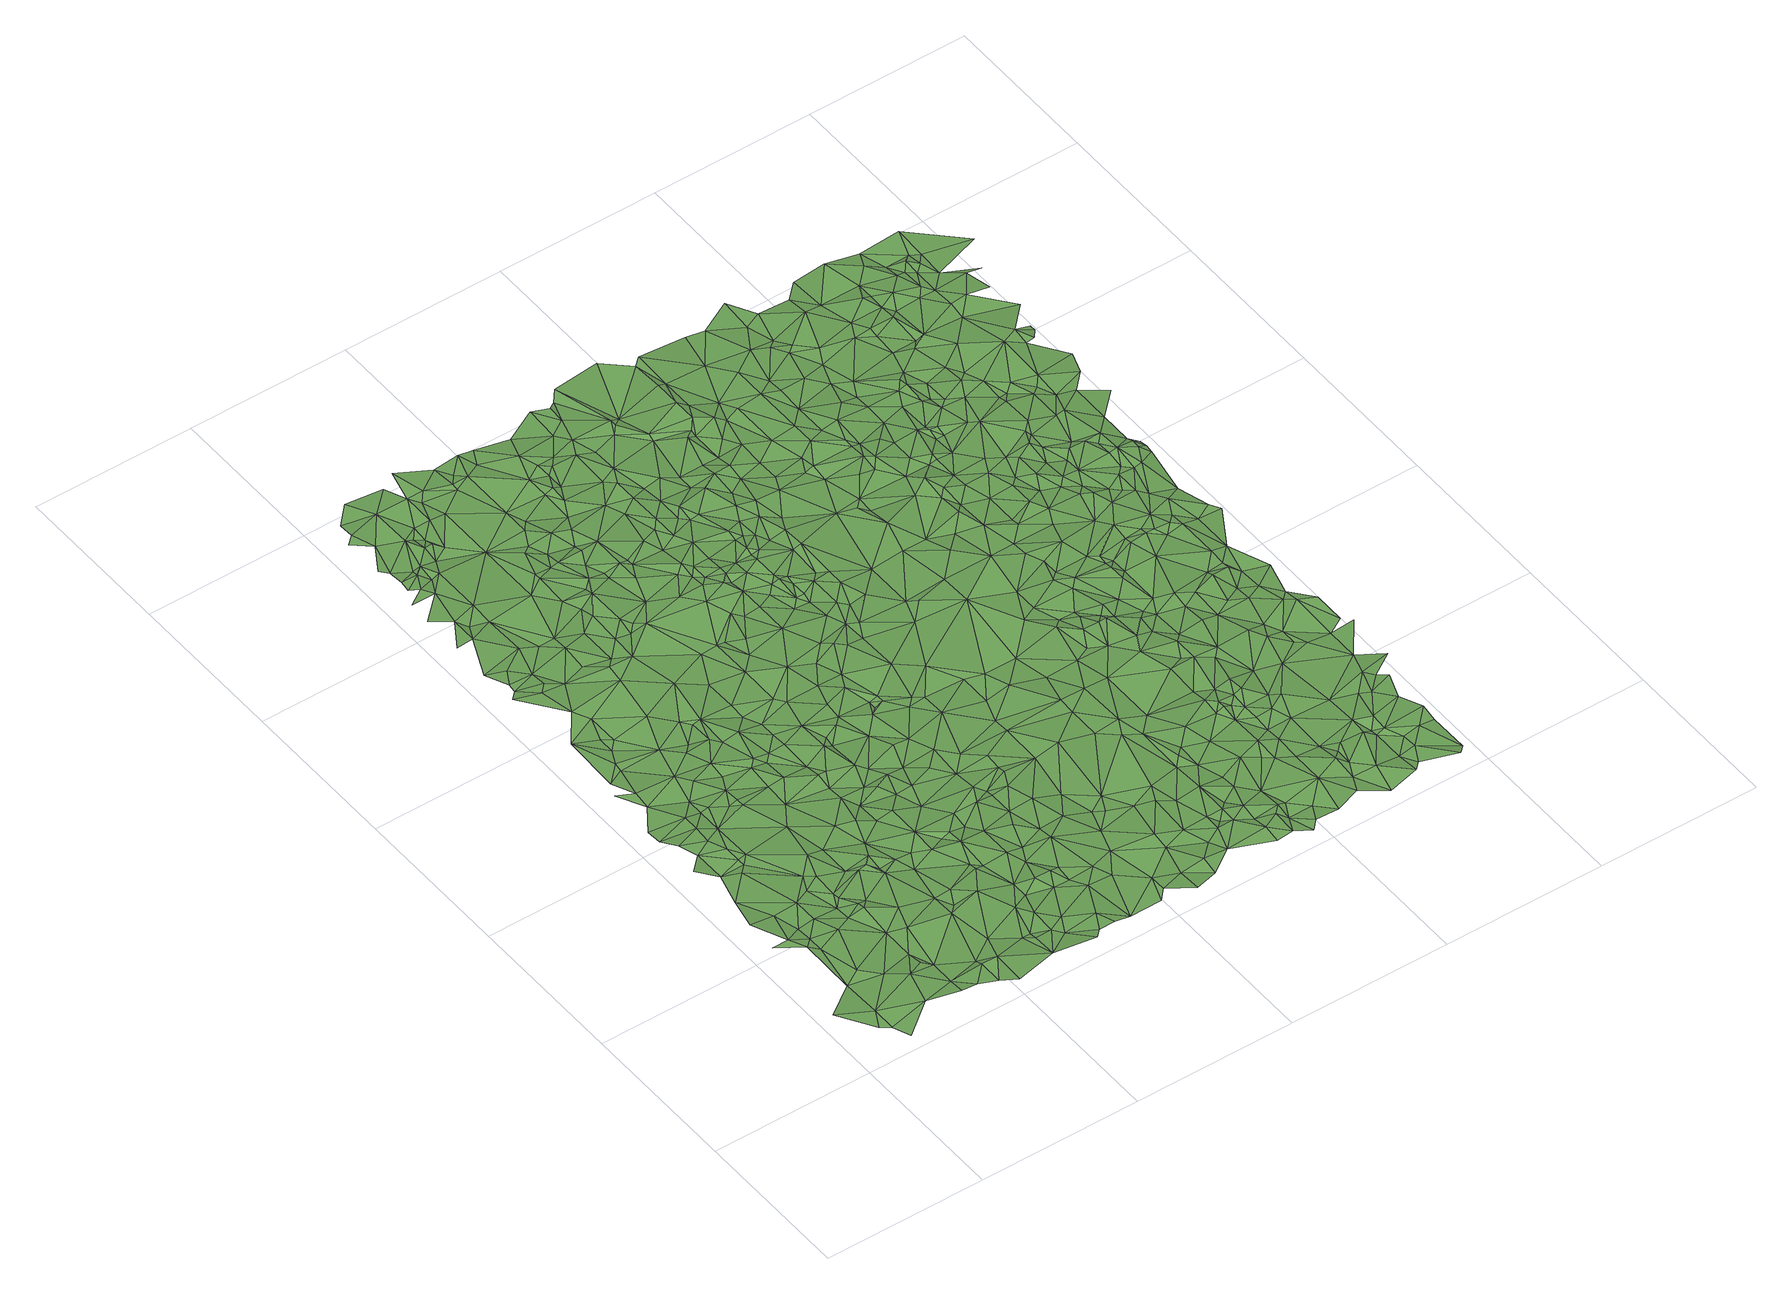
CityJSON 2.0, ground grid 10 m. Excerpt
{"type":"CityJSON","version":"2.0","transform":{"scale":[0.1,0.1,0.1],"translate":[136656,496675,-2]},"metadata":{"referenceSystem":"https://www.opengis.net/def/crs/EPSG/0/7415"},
"CityObjects":{
"plantcover1":{"type":"PlantCover","attributes":{"3df_class":"Forest","bgt_fysiekvoorkomen":"grasland agrarisch","bgt_status":"bestaand","identificatienamespace":"NL.IMGeo","begroeidterreindeeloptalud":"false","relatievehoogteligging":0,"aantal_punten":0},"geometry":[{"type":"MultiSurface","lod":"1","boundaries":[[[0,1,2]],[[2,1,3]],[[4,0,2]],[[3,5,6]],[[2,3,6]],[[4,2,7]],[[8,9,10]],[[11,10,4]],[[11,4,12]],[[12,4,7]],[[8,13,14]],[[2,6,15]],[[8,10,16]],[[7,2,15]],[[14,13,17]],[[16,10,11]],[[18,8,16]],[[18,13,8]],[[19,11,12]],[[19,16,11]],[[16,20,18]],[[13,21,17]],[[21,13,18]],[[12,7,22]],[[15,6,23]],[[24,25,17]],[[20,16,19]],[[26,27,25]],[[6,28,23]],[[7,15,29]],[[20,21,18]],[[21,24,17]],[[22,19,12]],[[25,30,26]],[[15,23,31]],[[32,20,19]],[[15,33,29]],[[24,34,25]],[[33,15,31]],[[22,7,29]],[[35,36,37]],[[38,37,26]],[[39,21,20]],[[40,41,36]],[[34,30,25]],[[28,42,23]],[[39,20,32]],[[31,29,33]],[[19,22,32]],[[38,35,37]],[[43,26,30]],[[26,43,38]],[[21,44,24]],[[40,36,35]],[[39,45,21]],[[41,40,46]],[[44,34,24]],[[47,30,34]],[[48,31,23]],[[45,44,21]],[[49,29,31]],[[50,23,42]],[[46,51,52]],[[47,43,30]],[[32,22,53]],[[54,39,32]],[[49,22,29]],[[44,47,34]],[[39,55,45]],[[43,56,38]],[[56,35,38]],[[53,54,32]],[[47,56,43]],[[57,55,39]],[[48,23,50]],[[54,57,39]],[[50,42,58]],[[55,59,45]],[[35,60,40]],[[61,62,51]],[[59,44,45]],[[46,40,63]],[[53,22,64]],[[56,60,35]],[[54,65,57]],[[65,54,53]],[[49,64,22]],[[66,62,67]],[[51,46,68]],[[69,47,44]],[[67,62,61]],[[60,63,40]],[[49,31,70]],[[50,58,71]],[[65,53,64]],[[70,31,48]],[[71,58,72]],[[69,44,59]],[[73,55,57]],[[48,50,71]],[[74,60,56]],[[75,59,55]],[[61,51,68]],[[63,68,46]],[[56,47,76]],[[65,73,57]],[[74,63,60]],[[77,66,67]],[[78,74,56]],[[47,69,76]],[[75,69,59]],[[73,75,55]],[[79,48,71]],[[66,77,80]],[[81,64,49]],[[65,64,82]],[[78,56,83]],[[61,84,67]],[[85,63,74]],[[79,70,48]],[[56,76,83]],[[71,72,86]],[[68,63,87]],[[66,80,88]],[[73,65,82]],[[89,69,75]],[[49,70,81]],[[77,67,84]],[[77,90,80]],[[84,61,68]],[[78,85,74]],[[85,87,63]],[[91,66,88]],[[92,93,94]],[[89,76,69]],[[75,73,95]],[[64,81,82]],[[93,92,91]],[[83,96,78]],[[71,97,79]],[[88,80,90]],[[77,84,90]],[[96,85,78]],[[98,99,100]],[[89,75,101]],[[73,82,95]],[[75,95,101]],[[99,94,102]],[[97,71,86]],[[94,93,103]],[[68,87,104]],[[95,82,105]],[[106,81,70]],[[107,87,85]],[[95,105,101]],[[99,102,100]],[[76,108,83]],[[84,68,109]],[[110,76,89]],[[103,102,94]],[[70,79,111]],[[96,83,112]],[[113,93,91]],[[89,101,114]],[[82,115,105]],[[107,104,87]],[[85,96,112]],[[68,104,109]],[[116,82,81]],[[81,106,117]],[[98,100,118]],[[88,90,119]],[[115,101,105]],[[70,111,106]],[[119,90,84]],[[113,103,93]],[[97,86,120]],[[114,110,89]],[[79,97,121]],[[76,110,108]],[[98,118,122]],[[108,112,83]],[[82,116,115]],[[81,117,116]],[[97,120,123]],[[122,124,125]],[[114,101,115]],[[102,103,113]],[[85,126,107]],[[100,102,118]],[[84,109,127]],[[106,111,117]],[[79,121,111]],[[128,120,86]],[[129,91,88]],[[112,126,85]],[[123,121,97]],[[128,123,120]],[[107,126,104]],[[124,122,130]],[[131,114,115]],[[115,116,131]],[[84,127,132]],[[109,104,133]],[[128,86,134]],[[113,91,129]],[[135,110,114]],[[84,132,119]],[[124,136,137]],[[109,133,127]],[[138,123,128]],[[86,139,134]],[[88,119,129]],[[108,140,112]],[[121,123,138]],[[130,122,141]],[[142,118,102]],[[118,141,122]],[[143,116,117]],[[113,144,102]],[[145,108,110]],[[146,104,126]],[[147,117,111]],[[135,114,148]],[[116,149,131]],[[150,151,136]],[[133,104,152]],[[112,140,126]],[[130,153,124]],[[152,104,146]],[[135,145,110]],[[154,114,131]],[[127,133,155]],[[142,102,144]],[[156,128,134]],[[132,127,155]],[[138,128,156]],[[124,153,136]],[[157,158,159]],[[141,118,142]],[[111,121,160]],[[117,147,143]],[[116,143,149]],[[114,154,148]],[[157,159,150]],[[153,130,141]],[[140,108,161]],[[162,121,138]],[[140,163,126]],[[144,113,164]],[[146,126,163]],[[145,165,108]],[[166,167,158]],[[164,113,168]],[[169,170,167]],[[131,149,154]],[[134,139,171]],[[111,160,147]],[[168,113,129]],[[161,108,165]],[[172,135,148]],[[150,136,173]],[[157,166,158]],[[174,133,152]],[[145,135,172]],[[174,155,133]],[[155,174,132]],[[160,121,162]],[[173,157,150]],[[175,141,142]],[[152,146,176]],[[177,119,132]],[[156,134,178]],[[179,146,163]],[[140,180,163]],[[171,178,134]],[[136,153,181]],[[138,156,182]],[[169,183,184]],[[175,142,144]],[[174,152,176]],[[147,185,143]],[[162,138,182]],[[136,181,173]],[[129,119,177]],[[146,179,176]],[[157,186,166]],[[148,154,187]],[[188,154,149]],[[172,148,187]],[[147,160,185]],[[149,143,189]],[[186,157,173]],[[140,161,180]],[[190,167,166]],[[177,132,174]],[[144,164,191]],[[180,179,163]],[[167,190,169]],[[191,164,168]],[[143,185,189]],[[160,162,192]],[[189,188,149]],[[181,186,173]],[[172,193,145]],[[145,193,165]],[[153,141,194]],[[165,195,161]],[[154,188,196]],[[178,171,197]],[[190,166,186]],[[141,175,194]],[[161,195,180]],[[162,182,192]],[[175,144,198]],[[168,129,199]],[[176,200,174]],[[185,160,201]],[[202,176,179]],[[180,203,179]],[[204,186,181]],[[205,172,187]],[[206,187,154]],[[183,169,207]],[[188,189,196]],[[198,144,191]],[[207,208,183]],[[209,156,178]],[[185,201,189]],[[172,210,193]],[[191,168,199]],[[160,192,211]],[[182,156,209]],[[199,129,177]],[[202,179,203]],[[165,212,195]],[[204,213,186]],[[172,205,210]],[[154,196,214]],[[186,213,190]],[[165,193,212]],[[174,200,215]],[[178,197,216]],[[201,160,211]],[[207,169,190]],[[153,217,181]],[[218,176,202]],[[180,195,219]],[[220,177,174]],[[176,218,200]],[[189,221,196]],[[192,182,222]],[[187,206,205]],[[154,214,206]],[[223,208,207]],[[203,180,219]],[[220,174,215]],[[224,198,191]],[[201,225,189]],[[211,192,222]],[[224,191,199]],[[209,178,216]],[[213,226,190]],[[227,175,198]],[[228,213,204]],[[225,221,189]],[[182,229,222]],[[195,212,219]],[[217,204,181]],[[153,194,217]],[[175,230,194]],[[196,221,214]],[[193,210,231]],[[182,209,229]],[[203,232,202]],[[226,213,233]],[[190,226,234]],[[204,235,228]],[[193,236,212]],[[228,233,213]],[[210,205,231]],[[190,234,207]],[[211,237,201]],[[222,238,211]],[[175,227,230]],[[202,232,218]],[[239,205,206]],[[232,203,219]],[[229,238,222]],[[193,231,236]],[[240,198,224]],[[237,225,201]],[[226,233,234]],[[228,235,233]],[[199,241,224]],[[218,242,200]],[[199,177,243]],[[215,200,242]],[[219,212,244]],[[205,239,231]],[[217,235,204]],[[240,227,198]],[[223,207,245]],[[243,177,220]],[[244,246,219]],[[229,209,247]],[[248,209,216]],[[246,232,219]],[[247,238,229]],[[225,249,221]],[[214,221,249]],[[238,250,211]],[[251,233,235]],[[233,251,234]],[[252,240,224]],[[237,253,225]],[[211,250,237]],[[194,230,254]],[[232,255,218]],[[241,252,224]],[[220,215,256]],[[257,206,214]],[[207,234,258]],[[231,259,236]],[[199,260,241]],[[259,231,239]],[[212,236,261]],[[194,254,262]],[[218,255,242]],[[262,217,194]],[[244,212,261]],[[263,239,206]],[[247,209,248]],[[244,264,246]],[[264,232,246]],[[256,215,242]],[[260,199,243]],[[247,250,238]],[[240,265,227]],[[227,265,230]],[[225,253,266]],[[258,234,251]],[[207,258,245]],[[252,265,240]],[[241,267,252]],[[225,266,249]],[[217,268,235]],[[253,237,269]],[[248,216,270]],[[235,268,251]],[[270,216,271]],[[230,272,254]],[[236,259,273]],[[257,214,249]],[[274,259,239]],[[250,269,237]],[[256,243,220]],[[241,260,267]],[[244,261,264]],[[265,272,230]],[[263,206,257]],[[264,275,232]],[[276,217,262]],[[254,277,262]],[[236,273,261]],[[255,232,278]],[[279,258,251]],[[263,274,239]],[[253,269,266]],[[275,278,232]],[[251,268,279]],[[280,247,248]],[[277,276,262]],[[272,281,254]],[[250,247,280]],[[267,282,252]],[[281,277,254]],[[249,266,283]],[[276,284,217]],[[282,265,252]],[[270,271,285]],[[275,264,261]],[[260,243,286]],[[257,249,287]],[[265,281,272]],[[260,282,267]],[[286,243,256]],[[255,288,242]],[[287,249,283]],[[259,274,289]],[[258,279,290]],[[280,248,270]],[[259,291,273]],[[256,242,288]],[[269,250,292]],[[217,293,268]],[[277,294,276]],[[295,258,290]],[[266,269,296]],[[284,297,217]],[[281,298,277]],[[273,291,261]],[[278,299,255]],[[259,289,291]],[[300,281,265]],[[266,301,283]],[[298,294,277]],[[286,256,302]],[[294,284,276]],[[261,303,275]],[[274,263,289]],[[304,279,268]],[[305,250,280]],[[270,285,306]],[[300,265,282]],[[287,283,301]],[[307,298,281]],[[255,299,288]],[[293,217,297]],[[269,292,296]],[[292,250,305]],[[290,279,304]],[[256,288,302]],[[303,261,291]],[[296,301,266]],[[275,308,278]],[[309,286,302]],[[257,287,310]],[[306,285,311]],[[263,257,310]],[[260,312,282]],[[286,313,260]],[[307,281,314]],[[300,314,281]],[[289,263,315]],[[316,294,298]],[[317,275,303]],[[294,318,284]],[[295,290,319]],[[268,293,304]],[[280,270,320]],[[287,301,321]],[[322,298,307]],[[278,308,299]],[[323,309,302]],[[297,284,318]],[[290,304,324]],[[300,282,325]],[[317,308,275]],[[286,309,326]],[[320,270,306]],[[321,310,287]],[[316,298,322]],[[312,260,313]],[[315,263,327]],[[290,324,319]],[[328,307,314]],[[316,318,294]],[[300,328,314]],[[296,292,329]],[[327,263,310]],[[305,280,330]],[[293,297,331]],[[332,317,303]],[[292,305,333]],[[334,303,291]],[[306,311,335]],[[318,331,297]],[[336,288,299]],[[300,325,328]],[[337,332,303]],[[323,326,309]],[[289,338,291]],[[288,339,302]],[[322,307,340]],[[308,341,299]],[[330,280,320]],[[326,313,286]],[[292,333,329]],[[337,317,332]],[[342,304,293]],[[324,304,342]],[[339,323,302]],[[289,315,338]],[[343,301,296]],[[325,282,344]],[[340,307,328]],[[345,308,317]],[[319,324,346]],[[344,282,312]],[[334,337,303]],[[336,299,341]],[[347,333,305]],[[328,325,348]],[[317,337,345]],[[316,322,340]],[[316,349,318]],[[321,301,343]],[[346,324,342]],[[320,306,350]],[[341,308,345]],[[350,306,335]],[[291,338,334]],[[331,318,351]],[[329,343,296]],[[328,348,352]],[[353,326,323]],[[340,349,316]],[[293,331,354]],[[310,321,343]],[[328,352,340]],[[355,288,336]],[[325,344,348]],[[327,310,343]],[[305,356,347]],[[319,346,357]],[[313,358,312]],[[349,351,318]],[[353,323,339]],[[337,359,345]],[[330,356,305]],[[329,333,360]],[[315,327,361]],[[333,347,360]],[[288,355,339]],[[346,342,357]],[[337,334,359]],[[342,293,362]],[[344,312,363]],[[312,358,363]],[[330,320,364]],[[336,341,365]],[[351,354,331]],[[366,320,350]],[[352,348,367]],[[340,352,367]],[[345,368,341]],[[350,335,369]],[[370,313,326]],[[338,315,371]],[[348,344,372]],[[357,342,373]],[[356,360,347]],[[353,370,326]],[[334,338,374]],[[293,354,362]],[[334,374,359]],[[375,358,313]],[[376,353,339]],[[336,365,355]],[[327,343,361]],[[345,359,368]],[[366,364,320]],[[340,377,349]],[[315,361,371]],[[362,373,342]],[[348,372,378]],[[379,329,360]],[[344,363,372]],[[363,358,380]],[[348,378,367]],[[365,341,381]],[[369,366,350]],[[370,375,313]],[[329,379,343]],[[351,349,377]],[[370,353,376]],[[382,356,330]],[[330,364,382]],[[380,358,375]],[[351,383,354]],[[381,341,368]],[[357,373,384]],[[363,385,372]],[[363,380,385]],[[340,367,386]],[[339,387,376]],[[388,354,383]],[[339,355,389]],[[360,356,390]],[[351,377,383]],[[354,388,362]],[[380,375,391]],[[359,374,392]],[[393,364,366]],[[385,380,394]],[[395,375,370]],[[377,340,386]],[[343,379,361]],[[396,370,376]],[[397,374,338]],[[393,366,369]],[[362,398,373]],[[373,398,384]],[[388,383,399]],[[391,375,395]],[[355,365,400]],[[338,371,401]],[[391,394,380]],[[402,367,378]],[[403,372,385]],[[368,359,392]],[[378,372,403]],[[396,376,387]],[[389,387,339]],[[390,356,382]],[[404,362,388]],[[382,364,405]],[[365,381,400]],[[406,385,394]],[[381,368,407]],[[408,364,393]],[[409,395,370]],[[399,404,388]],[[386,367,402]],[[405,364,408]],[[391,395,409]],[[410,370,396]],[[402,378,411]],[[403,385,406]],[[389,355,400]],[[338,401,397]],[[404,412,362]],[[412,398,362]],[[379,360,413]],[[393,369,414]],[[378,403,411]],[[400,381,407]],[[391,415,394]],[[409,370,410]],[[382,405,390]],[[399,383,416]],[[392,374,397]],[[387,417,396]],[[383,377,416]],[[404,399,418]],[[384,398,419]],[[415,406,394]],[[415,391,409]],[[408,393,420]],[[417,410,396]],[[390,421,360]],[[422,386,402]],[[418,412,404]],[[422,402,411]],[[423,387,389]],[[423,417,387]],[[371,361,424]],[[425,414,369]],[[420,393,414]],[[377,386,426]],[[361,379,427]],[[369,428,425]],[[407,429,400]],[[430,398,412]],[[401,371,431]],[[410,417,432]],[[410,433,409]],[[408,420,434]],[[386,422,426]],[[418,430,412]],[[421,413,360]],[[408,435,405]],[[436,417,423]],[[437,422,411]],[[438,418,399]],[[432,433,410]],[[439,389,400]],[[368,440,407]],[[411,403,441]],[[403,406,442]],[[415,409,443]],[[414,434,420]],[[432,417,444]],[[444,417,436]],[[389,439,423]],[[406,415,442]],[[405,445,390]],[[377,426,446]],[[440,368,392]],[[443,409,433]],[[416,377,446]],[[434,435,408]],[[399,416,438]],[[447,397,401]],[[429,448,400]],[[392,397,447]],[[449,433,432]],[[411,441,437]],[[449,432,444]],[[398,450,419]],[[443,451,415]],[[452,426,422]],[[436,423,453]],[[424,431,371]],[[379,413,427]],[[439,400,448]],[[430,418,438]],[[454,414,425]],[[407,440,429]],[[398,430,450]],[[447,401,431]],[[361,427,424]],[[414,455,434]],[[452,422,437]],[[415,451,456]],[[444,436,453]],[[405,435,445]],[[453,423,439]],[[403,457,441]],[[415,456,442]],[[455,414,454]],[[428,458,425]],[[459,435,434]],[[403,442,457]],[[453,449,444]],[[421,390,445]],[[455,459,434]],[[460,451,443]],[[426,461,446]],[[437,441,462]],[[416,446,463]],[[461,426,452]],[[452,437,462]],[[451,460,456]],[[429,464,448]],[[425,465,454]],[[466,433,449]],[[466,443,433]],[[416,463,438]],[[465,425,458]],[[448,467,439]],[[438,468,430]],[[469,449,453]],[[441,470,462]],[[439,467,453]],[[470,441,457]],[[456,471,442]],[[435,459,472]],[[446,461,463]],[[472,459,455]],[[450,430,468]],[[456,460,473]],[[454,474,455]],[[457,442,471]],[[419,450,475]],[[460,443,466]],[[476,427,413]],[[476,413,421]],[[435,477,445]],[[471,456,473]],[[478,447,431]],[[474,454,465]],[[469,466,449]],[[464,467,448]],[[438,463,479]],[[458,480,465]],[[481,464,429]],[[482,461,452]],[[440,481,429]],[[468,438,479]],[[469,453,483]],[[484,435,472]],[[485,480,458]],[[470,457,486]],[[483,453,467]],[[445,487,421]],[[462,488,452]],[[489,392,447]],[[490,431,424]],[[484,477,435]],[[457,471,486]],[[482,463,461]],[[473,460,491]],[[477,492,445]],[[445,492,487]],[[455,493,472]],[[474,465,480]],[[462,470,494]],[[460,466,491]],[[487,476,421]],[[455,474,493]],[[471,473,486]],[[495,424,427]],[[488,482,452]],[[392,489,440]],[[478,431,490]],[[468,496,450]],[[485,497,480]],[[476,495,427]],[[469,483,498]],[[474,480,499]],[[496,475,450]],[[500,492,477]],[[487,492,500]],[[501,470,486]],[[466,469,498]],[[479,463,502]],[[494,488,462]],[[495,490,424]],[[468,479,502]],[[464,503,467]],[[491,504,473]],[[474,499,493]],[[504,486,473]],[[483,467,503]],[[501,494,470]],[[497,505,480]],[[491,466,506]],[[476,487,507]],[[480,505,499]],[[440,508,481]],[[509,484,472]],[[510,475,496]],[[477,484,509]],[[489,447,478]],[[506,466,498]],[[509,472,493]],[[511,463,482]],[[503,464,481]],[[512,482,488]],[[498,483,503]],[[504,501,486]],[[504,491,506]],[[487,500,513]],[[514,500,477]],[[496,468,515]],[[463,511,502]],[[513,507,487]],[[496,516,510]],[[515,468,502]],[[517,495,476]],[[508,440,489]],[[477,509,514]],[[518,505,497]],[[519,478,490]],[[512,511,482]],[[517,476,507]],[[520,494,501]],[[521,501,504]],[[490,495,519]],[[500,514,513]],[[522,512,488]],[[506,523,504]],[[522,488,494]],[[493,499,524]],[[516,496,515]],[[520,501,521]],[[509,493,525]],[[521,504,523]],[[499,505,524]],[[526,481,508]],[[522,494,520]],[[515,502,527]],[[498,528,506]],[[517,519,495]],[[522,529,512]],[[530,503,481]],[[531,525,493]],[[527,502,532]],[[515,533,516]],[[503,528,498]],[[518,524,505]],[[534,489,478]],[[511,532,502]],[[524,531,493]],[[535,520,521]],[[489,526,508]],[[478,519,536]],[[509,537,514]],[[515,527,538]],[[523,506,528]],[[522,520,535]],[[521,523,539]],[[533,515,538]],[[540,511,512]],[[507,513,541]],[[529,540,512]],[[514,542,513]],[[538,527,532]],[[526,530,481]],[[478,536,534]],[[525,537,509]],[[543,529,522]],[[521,539,535]],[[522,535,543]],[[544,524,518]],[[507,545,517]],[[531,537,525]],[[514,537,546]],[[523,528,539]],[[547,532,511]],[[543,548,529]],[[517,549,519]],[[514,546,542]],[[541,513,542]],[[548,540,529]],[[550,507,541]],[[524,551,531]],[[552,503,530]],[[536,519,553]],[[552,528,503]],[[533,538,554]],[[547,511,540]],[[539,555,535]],[[531,556,537]],[[489,534,557]],[[519,549,553]],[[545,507,550]],[[538,532,558]],[[535,559,543]],[[551,556,531]],[[524,544,560]],[[548,561,540]],[[534,536,562]],[[535,555,559]],[[563,551,524]],[[564,546,537]],[[547,565,532]],[[543,566,548]],[[536,553,567]],[[526,568,530]],[[562,569,534]],[[570,549,517]],[[546,571,542]],[[489,572,526]],[[564,537,556]],[[561,547,540]],[[573,541,542]],[[524,560,563]],[[569,557,534]],[[570,517,545]],[[573,542,571]],[[548,574,561]],[[536,567,562]],[[553,549,567]],[[544,575,560]],[[559,566,543]],[[532,565,558]],[[576,571,546]],[[539,577,555]],[[528,578,539]],[[551,579,556]],[[564,580,546]],[[561,565,547]],[[552,530,581]],[[571,576,573]],[[566,574,548]],[[552,582,528]],[[489,557,572]],[[550,541,583]],[[583,541,573]],[[546,584,576]],[[579,551,563]],[[568,581,530]],[[584,546,580]],[[538,558,585]],[[562,567,586]],[[562,587,569]],[[582,588,528]],[[563,560,589]],[[549,590,567]],[[539,578,577]],[[538,591,554]],[[572,568,526]],[[592,573,576]],[[593,582,552]],[[556,594,564]],[[595,561,574]],[[565,561,595]],[[560,575,596]],[[591,538,585]],[[573,592,583]],[[559,555,597]],[[562,586,587]],[[528,588,578]],[[580,564,598]],[[567,590,586]],[[584,592,576]],[[589,560,596]],[[593,588,582]],[[549,570,599]],[[563,589,600]],[[594,556,579]],[[563,600,579]],[[584,580,598]],[[601,545,550]],[[602,557,569]],[[549,603,590]],[[555,577,597]],[[601,550,583]],[[566,604,574]],[[559,605,566]],[[606,558,565]],[[570,545,607]],[[603,549,599]],[[564,594,598]],[[608,592,584]],[[565,595,606]],[[569,587,609]],[[581,568,610]],[[611,600,589]],[[587,586,612]],[[574,604,595]],[[590,612,586]],[[592,613,583]],[[600,611,579]],[[577,578,614]],[[605,559,597]],[[615,552,581]],[[615,593,552]],[[558,606,616]],[[590,603,612]],[[545,601,607]],[[613,592,608]],[[584,598,617]],[[575,618,596]],[[585,558,616]],[[605,604,566]],[[608,584,617]],[[619,599,570]],[[577,614,597]],[[572,610,568]],[[602,569,609]],[[620,578,588]],[[607,621,570]],[[615,588,593]],[[587,612,622]],[[623,603,599]],[[624,572,557]],[[612,603,623]],[[589,596,625]],[[585,616,591]],[[626,606,595]],[[627,583,613]],[[598,594,628]],[[619,570,621]],[[611,589,625]],[[583,627,601]],[[622,609,587]],[[595,604,626]],[[629,557,602]],[[630,594,579]],[[616,606,626]],[[611,630,579]],[[631,581,610]],[[622,612,623]],[[628,617,598]],[[623,599,632]],[[601,621,607]],[[614,633,597]],[[624,557,629]],[[608,634,613]],[[604,605,635]],[[632,599,619]],[[636,591,616]],[[637,614,578]],[[596,618,638]],[[605,597,633]],[[608,617,634]],[[639,620,588]],[[572,640,610]],[[626,604,635]],[[637,578,620]],[[615,581,641]],[[642,622,623]],[[602,609,643]],[[641,581,631]],[[596,638,644]],[[627,613,634]],[[624,645,572]],[[646,619,621]],[[621,601,647]],[[609,622,642]],[[648,588,615]],[[649,623,632]],[[625,596,644]],[[602,643,650]],[[594,651,628]],[[602,650,629]],[[652,635,605]],[[611,625,630]],[[645,640,572]],[[601,627,647]],[[633,652,605]],[[639,588,648]],[[618,653,638]],[[633,614,654]],[[631,610,640]],[[642,623,649]],[[609,642,643]],[[619,655,632]],[[616,656,636]],[[616,626,656]],[[646,621,647]],[[630,651,594]],[[646,655,619]],[[617,628,657]],[[637,654,614]],[[627,634,647]],[[639,637,620]],[[649,632,655]],[[635,658,626]],[[638,653,659]],[[634,617,657]],[[625,660,630]],[[625,644,660]],[[661,652,633]],[[640,662,631]],[[638,663,644]],[[652,658,635]],[[643,664,650]],[[650,665,629]],[[624,629,665]],[[666,643,642]],[[641,667,615]],[[638,659,663]],[[662,641,631]],[[665,645,624]],[[668,640,645]],[[642,649,669]],[[628,651,657]],[[644,670,660]],[[646,647,671]],[[672,633,654]],[[648,615,667]],[[639,673,637]],[[672,661,633]],[[660,674,630]],[[639,648,673]],[[669,649,655]],[[644,663,670]],[[653,675,659]],[[655,646,676]],[[626,658,677]],[[674,660,670]],[[677,656,626]],[[662,678,641]],[[679,647,634]],[[652,661,680]],[[654,637,681]],[[678,667,641]],[[673,681,637]],[[666,642,669]],[[665,650,664]],[[658,652,680]],[[682,643,666]],[[683,662,640]],[[668,684,640]],[[636,656,685]],[[671,676,646]],[[672,654,681]],[[686,651,630]],[[643,687,664]],[[687,643,682]],[[686,630,674]],[[663,659,688]],[[683,640,684]],[[689,673,648]],[[670,663,688]],[[690,661,672]],[[691,668,645]],[[669,655,692]],[[634,657,693]],[[662,694,678]],[[695,648,667]],[[671,647,696]],[[691,645,665]],[[681,690,672]],[[690,680,661]],[[673,697,681]],[[676,692,655]],[[698,667,678]],[[675,699,659]],[[658,680,700]],[[701,666,669]],[[634,693,679]],[[683,694,662]],[[659,699,688]],[[696,647,679]],[[682,666,701]],[[702,674,670]],[[703,677,658]],[[695,689,648]],[[703,658,700]],[[704,664,687]],[[689,705,673]],[[698,678,694]],[[705,697,673]],[[698,695,667]],[[696,676,671]],[[706,686,674]],[[687,682,707]],[[708,684,668]],[[701,707,682]],[[670,688,709]],[[704,687,707]],[[710,656,677]],[[711,651,686]],[[657,651,712]],[[713,680,690]],[[683,684,708]],[[690,681,714]],[[702,706,674]],[[656,715,685]],[[692,676,716]],[[700,680,717]],[[714,681,697]],[[693,657,718]],[[691,719,668]],[[716,676,696]],[[688,699,720]],[[695,721,689]],[[670,709,702]],[[669,722,701]],[[698,723,695]],[[724,665,664]],[[722,669,692]],[[710,677,703]],[[725,694,683]],[[703,700,717]],[[719,708,668]],[[725,698,694]],[[696,679,726]],[[710,715,656]],[[723,721,695]],[[727,664,704]],[[679,693,726]],[[657,728,718]],[[714,697,705]],[[711,686,706]],[[688,720,709]],[[729,707,701]],[[724,691,665]],[[730,704,707]],[[705,689,731]],[[711,712,651]],[[708,732,683]],[[698,733,723]],[[716,696,734]],[[735,680,713]],[[721,731,689]],[[736,713,690]],[[693,718,737]],[[680,735,717]],[[725,683,732]],[[693,737,726]],[[736,690,714]],[[657,712,728]],[[733,721,723]],[[738,711,706]],[[739,692,716]],[[740,706,702]],[[705,731,714]],[[696,726,741]],[[701,722,729]],[[719,691,724]],[[710,703,742]],[[698,725,743]],[[718,728,737]],[[727,724,664]],[[734,696,741]],[[717,744,703]],[[698,743,733]],[[730,707,729]],[[730,727,704]],[[740,738,706]],[[745,708,719]],[[721,733,746]],[[739,722,692]],[[745,732,708]],[[734,747,716]],[[721,746,731]],[[703,744,742]],[[725,732,748]],[[736,749,713]],[[713,749,735]],[[750,715,710]],[[728,751,737]],[[732,745,748]],[[726,737,752]],[[747,739,716]],[[753,736,714]],[[741,754,734]],[[731,753,714]],[[731,746,755]],[[733,756,746]],[[719,757,745]],[[717,735,758]],[[747,734,754]],[[719,724,759]],[[710,742,760]],[[755,761,731]],[[711,738,762]],[[725,748,763]],[[764,729,722]],[[728,712,751]],[[725,763,743]],[[764,730,729]],[[744,717,758]],[[741,726,752]],[[746,756,755]],[[749,765,735]],[[750,710,760]],[[711,762,712]],[[748,745,766]],[[731,761,753]],[[730,767,727]],[[761,755,768]],[[719,759,757]],[[750,769,715]],[[756,768,755]],[[770,749,736]],[[742,744,771]],[[767,730,764]],[[735,765,758]],[[737,751,772]],[[766,745,757]],[[773,724,727]],[[754,741,774]],[[742,771,760]],[[743,775,733]],[[776,756,733]],[[722,777,764]],[[778,748,766]],[[722,739,779]],[[748,778,763]],[[754,780,747]],[[770,736,753]],[[737,772,752]],[[739,747,780]],[[749,770,765]],[[781,759,724]],[[774,741,752]],[[761,768,782]],[[783,767,764]],[[744,758,784]],[[785,753,761]],[[744,784,771]],[[773,781,724]],[[768,756,776]],[[767,786,727]],[[777,722,779]],[[751,712,787]],[[757,788,766]],[[743,763,775]],[[789,750,760]],[[790,739,780]],[[791,754,774]],[[764,777,783]],[[780,754,791]],[[759,792,757]],[[733,775,776]],[[773,727,786]],[[779,739,790]],[[750,789,769]],[[761,782,785]],[[778,766,793]],[[792,788,757]],[[786,767,783]],[[759,781,792]],[[785,770,753]],[[788,793,766]],[[794,772,751]],[[768,776,782]],[[774,752,795]],[[778,796,763]],[[790,780,791]],[[797,765,770]],[[752,772,795]],[[798,783,777]],[[771,799,760]],[[758,765,800]],[[781,773,801]],[[783,798,786]],[[785,802,770]],[[781,801,792]],[[793,796,778]],[[788,792,803]],[[804,785,782]],[[779,805,777]],[[789,760,799]],[[784,799,771]],[[758,800,784]],[[797,806,765]],[[807,790,791]],[[791,774,808]],[[809,772,794]],[[802,785,804]],[[797,770,802]],[[772,809,795]],[[790,807,779]],[[788,810,793]],[[774,795,808]],[[805,798,777]],[[811,775,763]],[[763,796,811]],[[803,792,801]],[[804,782,812]],[[813,773,786]],[[801,773,814]],[[810,788,803]],[[798,815,786]],[[793,816,796]],[[779,807,805]],[[776,817,782]],[[818,802,804]],[[806,797,802]],[[773,813,814]],[[793,810,816]],[[807,791,808]],[[806,819,765]],[[805,815,798]],[[776,775,817]],[[818,804,812]],[[812,782,817]],[[818,806,802]],[[765,819,800]],[[816,820,796]],[[803,801,821]],[[815,822,786]],[[813,786,823]],[[796,820,811]],[[801,814,821]],[[824,810,803]],[[807,825,805]],[[805,825,815]],[[810,824,816]],[[799,826,789]],[[786,822,823]],[[784,827,799]],[[775,811,828]],[[814,813,821]],[[827,784,800]],[[818,812,829]],[[816,830,820]],[[822,815,825]],[[828,811,820]],[[829,812,817]],[[831,803,821]],[[775,832,817]],[[824,830,816]],[[833,824,803]],[[834,806,818]],[[835,775,828]],[[823,836,813]],[[803,831,837]],[[813,836,821]],[[832,775,835]],[[807,838,825]],[[803,837,833]],[[839,819,806]],[[826,799,840]],[[841,800,819]],[[834,818,829]],[[822,842,823]],[[825,843,822]],[[824,833,830]],[[840,799,827]],[[820,844,828]],[[800,845,827]],[[821,836,831]],[[845,800,841]],[[834,839,806]],[[820,830,844]],[[817,846,829]],[[846,817,832]],[[836,823,847]],[[842,822,843]],[[838,843,825]],[[847,823,842]],[[826,840,848]],[[849,841,819]],[[829,850,834]],[[837,831,851]],[[852,833,837]],[[831,836,851]],[[833,853,830]],[[849,819,839]],[[846,850,829]],[[835,828,854]],[[832,835,855]],[[852,837,851]],[[847,851,836]],[[852,853,833]],[[846,832,855]],[[856,840,827]],[[857,845,841]],[[828,844,854]],[[844,830,858]],[[859,827,845]],[[853,858,830]],[[853,852,851]],[[854,855,835]],[[857,841,849]],[[860,839,834]],[[846,855,861]],[[847,862,851]],[[850,860,834]],[[863,849,839]],[[842,864,847]],[[851,865,853]],[[861,855,854]],[[856,827,859]],[[840,866,848]],[[859,845,857]],[[862,867,851]],[[860,863,839]],[[847,864,862]],[[867,865,851]],[[857,849,863]],[[856,868,840]],[[844,858,869]],[[844,869,854]],[[846,870,850]],[[871,858,853]],[[872,861,854]],[[867,862,873]],[[865,871,853]],[[862,864,873]],[[868,866,840]],[[874,857,863]],[[875,865,867]],[[861,870,846]],[[867,873,875]],[[869,872,854]],[[859,857,874]],[[876,856,859]],[[850,870,860]],[[877,861,872]],[[876,868,856]],[[878,869,858]],[[871,878,858]],[[872,869,877]],[[879,876,859]],[[879,859,874]],[[863,880,874]],[[881,863,860]],[[877,870,861]],[[879,868,876]],[[882,866,868]],[[880,879,874]],[[877,869,883]],[[884,880,863]],[[881,860,870]],[[878,883,869]],[[871,885,878]],[[884,863,881]],[[886,868,879]],[[868,886,882]],[[887,870,877]],[[888,866,882]],[[880,889,879]],[[879,889,886]],[[881,870,890]],[[891,877,883]],[[877,891,887]],[[882,886,892]],[[880,884,893]],[[887,890,870]],[[880,893,889]],[[892,888,882]],[[889,894,886]],[[881,895,884]],[[894,892,886]],[[887,896,890]],[[897,889,893]],[[884,895,893]],[[894,889,897]],[[894,898,892]],[[890,896,899]],[[892,900,888]],[[881,890,901]],[[894,897,898]],[[881,901,895]],[[893,902,897]],[[899,903,890]],[[898,900,892]],[[898,897,904]],[[895,905,893]],[[904,897,902]],[[904,900,898]],[[905,902,893]],[[888,900,906]],[[902,907,904]],[[904,907,900]],[[908,905,895]],[[906,900,907]],[[909,902,905]],[[910,907,902]],[[910,906,907]]]}]}
},
"vertices":[
[8,43,11],[23,23,9],[28,33,10],[28,18,10],[28,58,9],[33,8,9],[53,23,11],[48,53,10],[23,103,10],[13,103,10],[28,93,10],[33,88,9],[38,63,11],[28,123,9],[13,123,11],[58,43,12],[33,98,9],[18,143,9],[33,108,8],[48,93,11],[43,108,10],[43,123,10],[68,78,9],[73,28,10],[33,158,10],[23,163,9],[23,183,9],[13,173,11],[73,18,11],[68,58,9],[38,168,9],[73,43,10],[58,98,10],[68,48,11],[38,163,9],[33,198,11],[13,203,9],[18,193,11],[33,188,10],[58,108,9],[33,208,11],[13,213,8],[83,18,10],[38,178,9],[58,138,9],[53,128,9],[23,228,9],[43,168,10],[93,33,9],[78,73,11],[93,28,11],[23,238,11],[13,243,11],[68,98,12],[68,103,11],[63,118,9],[43,193,9],[63,113,10],[93,13,11],[63,133,10],[43,208,9],[28,258,9],[18,253,9],[43,218,9],[83,88,11],[73,103,10],[18,288,11],[28,263,10],[48,238,9],[68,148,11],[103,68,11],[103,28,11],[103,8,10],[83,123,11],[48,208,10],[78,128,9],[73,173,9],[33,273,9],[58,203,9],[108,43,9],[33,283,9],[103,83,10],[93,113,11],[63,198,11],[53,258,10],[63,213,10],[128,13,11],[53,228,11],[38,298,10],[78,148,9],[38,278,10],[33,308,10],[13,333,11],[28,328,11],[18,338,10],[88,123,12],[63,203,11],[123,33,9],[13,358,9],[18,343,11],[23,352,11],[93,128,12],[33,343,10],[33,333,11],[68,233,11],[93,118,10],[108,73,10],[68,223,9],[83,188,8],[63,248,10],[93,158,10],[123,73,12],[83,203,9],[43,328,9],[98,138,10],[103,118,11],[108,108,9],[113,83,11],[38,362,11],[63,283,9],[128,28,10],[133,53,10],[23,382,11],[128,33,9],[23,398,11],[13,382,10],[83,218,11],[68,253,9],[138,28,10],[68,313,9],[28,392,9],[113,118,10],[73,268,11],[78,248,11],[143,23,9],[103,153,12],[28,422,10],[13,408,9],[138,43,11],[153,8,12],[93,203,10],[38,388,10],[48,358,10],[133,93,10],[58,348,11],[108,173,10],[88,223,11],[133,88,11],[113,148,10],[123,113,11],[23,428,11],[13,422,10],[83,243,10],[38,402,11],[123,128,12],[78,263,10],[148,33,10],[28,438,11],[18,438,11],[18,432,10],[143,68,9],[108,193,11],[143,58,9],[93,218,9],[58,333,9],[108,183,9],[28,442,10],[18,448,10],[68,323,11],[23,468,11],[13,452,11],[158,13,11],[113,163,9],[33,432,9],[83,263,11],[58,358,10],[93,243,12],[88,293,11],[163,23,12],[98,223,9],[108,203,9],[38,432,11],[158,53,10],[18,482,11],[13,478,10],[138,88,10],[33,442,11],[123,148,12],[133,118,9],[138,108,12],[38,462,11],[73,328,10],[153,63,12],[123,173,9],[68,392,9],[113,193,11],[138,118,11],[168,13,11],[73,352,10],[83,323,10],[103,253,9],[153,88,11],[108,233,9],[108,223,10],[43,442,9],[133,158,10],[138,143,10],[38,488,10],[18,492,10],[173,43,11],[128,168,11],[158,78,9],[128,188,11],[43,452,11],[148,128,11],[103,263,10],[178,13,9],[68,432,9],[108,243,9],[123,208,12],[103,283,9],[148,118,9],[163,63,12],[28,502,12],[83,338,11],[153,108,11],[43,462,9],[83,368,9],[48,452,11],[168,53,10],[78,378,10],[138,173,10],[123,228,11],[48,458,9],[48,468,10],[53,448,9],[133,183,9],[163,88,9],[168,63,11],[143,158,11],[83,358,12],[93,338,9],[123,253,11],[113,303,10],[128,208,9],[53,502,9],[128,213,11],[183,53,11],[188,43,10],[163,128,11],[178,83,12],[58,468,10],[93,348,12],[168,103,11],[78,398,11],[128,248,10],[123,278,11],[168,138,11],[58,488,10],[148,173,9],[103,338,11],[148,203,9],[78,402,11],[168,153,9],[138,218,11],[93,372,12],[173,113,10],[98,343,10],[68,468,9],[178,93,10],[203,28,11],[198,13,9],[93,378,10],[153,188,11],[158,163,11],[143,223,10],[83,418,11],[88,402,10],[143,233,11],[63,482,9],[198,58,10],[98,382,12],[113,352,10],[173,128,10],[88,422,10],[203,18,11],[123,303,11],[173,133,9],[143,268,11],[168,173,11],[68,488,10],[163,188,10],[193,93,11],[93,448,11],[93,412,9],[63,508,10],[188,113,11],[93,432,11],[93,402,11],[148,248,10],[108,378,10],[183,128,11],[133,288,10],[158,213,11],[83,478,10],[203,73,10],[218,23,10],[103,392,11],[158,238,11],[128,303,10],[188,143,10],[218,8,11],[128,343,12],[138,333,11],[108,382,10],[178,163,10],[108,408,9],[163,223,9],[103,422,11],[83,498,9],[223,43,10],[188,138,11],[108,402,11],[138,298,11],[83,482,11],[118,368,12],[143,318,11],[188,153,11],[118,382,12],[203,108,9],[223,53,12],[98,438,10],[163,218,9],[208,88,9],[178,208,9],[233,13,9],[158,263,9],[168,218,11],[188,193,11],[158,293,11],[118,402,12],[163,248,10],[93,482,11],[208,138,9],[138,358,11],[168,223,11],[88,488,10],[213,83,11],[123,378,11],[113,418,11],[233,23,12],[118,428,9],[123,382,11],[148,313,10],[118,448,10],[168,273,10],[228,78,10],[98,498,11],[143,343,12],[183,213,9],[218,93,11],[208,163,10],[118,462,10],[143,352,11],[238,48,10],[173,268,11],[243,33,10],[138,388,12],[188,238,11],[248,23,10],[158,328,11],[208,173,9],[143,362,13],[103,488,9],[188,208,10],[153,338,12],[158,313,11],[138,422,11],[143,378,10],[223,138,12],[148,348,11],[178,263,11],[238,73,12],[123,438,11],[108,498,9],[148,358,11],[143,412,10],[173,303,9],[123,448,12],[183,288,10],[243,83,12],[158,343,12],[203,228,9],[253,38,11],[158,348,12],[158,338,9],[168,318,10],[213,208,9],[123,478,12],[128,448,10],[188,278,9],[213,188,9],[148,392,11],[158,372,12],[128,458,10],[248,68,10],[158,358,11],[188,263,10],[253,48,11],[168,338,11],[173,323,11],[153,382,12],[128,468,10],[243,133,11],[263,38,11],[168,348,10],[148,438,10],[178,308,10],[133,462,11],[128,492,10],[258,43,9],[253,123,12],[153,398,12],[183,303,8],[243,163,12],[273,23,12],[153,418,11],[243,153,11],[273,13,10],[193,273,11],[138,468,10],[228,188,12],[178,323,12],[178,328,11],[263,48,11],[263,68,12],[183,308,10],[163,392,11],[148,462,11],[193,293,10],[218,258,9],[168,388,10],[178,362,10],[178,343,11],[183,318,10],[263,88,10],[153,432,11],[223,203,11],[198,288,9],[183,323,11],[148,482,9],[178,348,10],[163,408,11],[193,313,10],[273,33,10],[273,43,12],[178,352,12],[178,368,12],[283,13,11],[268,53,9],[183,348,11],[163,422,9],[168,398,12],[158,442,11],[208,288,11],[283,28,12],[198,338,10],[203,303,11],[153,472,11],[198,318,9],[173,388,11],[183,362,10],[278,58,11],[188,358,11],[288,33,12],[148,502,11],[258,133,13],[273,83,10],[243,203,11],[158,458,10],[288,23,10],[223,273,9],[173,422,11],[203,313,11],[278,68,10],[293,8,10],[188,372,10],[263,118,11],[183,408,9],[248,253,12],[248,183,10],[193,352,9],[268,93,12],[288,48,10],[188,402,11],[258,163,12],[158,488,10],[298,13,11],[203,338,12],[293,33,10],[273,98,11],[193,382,11],[173,462,11],[223,303,9],[198,368,11],[303,23,10],[203,352,11],[273,128,11],[228,268,11],[293,73,12],[158,498,11],[188,448,9],[183,418,9],[283,108,13],[288,93,11],[178,472,11],[163,502,9],[273,163,11],[313,13,10],[268,183,11],[198,392,9],[203,378,12],[198,408,11],[208,362,9],[318,38,10],[303,68,10],[248,273,11],[178,468,11],[233,348,9],[198,418,9],[243,303,11],[308,63,11],[188,452,11],[168,508,11],[263,223,12],[208,398,9],[273,208,13],[308,78,12],[183,472,9],[218,378,11],[203,438,11],[303,118,13],[303,108,11],[208,408,11],[328,18,11],[303,148,12],[308,98,11],[208,442,10],[208,418,9],[288,183,10],[303,128,11],[318,58,10],[248,323,13],[278,188,10],[198,512,10],[223,388,10],[318,73,11],[273,243,11],[213,462,12],[223,402,9],[333,28,10],[208,438,9],[278,213,11],[333,43,12],[318,83,10],[213,448,12],[223,418,10],[283,198,13],[263,288,12],[273,228,11],[298,168,12],[308,108,13],[278,273,11],[308,113,13],[218,428,9],[343,8,10],[313,108,11],[238,382,9],[243,372,9],[333,58,9],[318,93,11],[258,303,11],[243,343,11],[313,123,11],[318,103,11],[213,478,12],[288,208,12],[288,213,11],[248,348,11],[338,38,10],[293,198,13],[213,498,10],[318,113,12],[248,338,10],[333,83,10],[223,442,11],[348,28,10],[243,392,9],[328,93,12],[303,178,13],[338,48,10],[318,148,12],[293,238,12],[298,198,13],[228,438,9],[238,412,9],[218,458,10],[313,153,10],[323,113,14],[298,228,11],[273,298,10],[343,53,10],[298,203,11],[323,123,13],[243,382,11],[273,333,11],[218,478,10],[333,103,11],[363,13,10],[313,178,10],[258,362,12],[318,163,12],[303,208,12],[303,198,11],[293,263,12],[358,53,9],[233,452,8],[328,143,10],[338,98,13],[298,253,11],[358,63,10],[283,308,13],[313,188,12],[253,398,11],[338,123,10],[238,442,9],[218,502,11],[268,372,12],[363,28,8],[268,362,10],[288,293,12],[283,323,11],[313,208,10],[303,233,12],[363,48,8],[293,273,11],[323,168,10],[333,148,11],[278,348,10],[318,193,10],[298,243,11],[358,83,9],[253,412,11],[368,18,9],[268,382,11],[323,188,9],[243,478,9],[353,118,11],[253,442,11],[373,28,10],[363,53,7],[263,402,10],[288,313,11],[373,38,9],[318,243,11],[313,258,13],[323,218,12],[283,338,14],[303,283,12],[328,198,10],[368,48,10],[338,168,12],[268,388,11],[273,368,12],[368,58,11],[388,8,12],[338,183,10],[253,462,11],[288,328,12],[353,148,12],[263,422,10],[273,382,10],[323,228,12],[303,308,11],[303,288,11],[248,502,8],[373,78,9],[323,233,11],[383,38,11],[288,358,10],[273,402,12],[318,273,11],[338,193,12],[358,138,12],[298,323,12],[293,348,10],[348,168,10],[283,378,11],[298,333,11],[393,13,10],[263,438,11],[328,223,10],[388,63,10],[263,448,10],[323,238,12],[288,372,10],[378,73,11],[328,233,10],[318,293,12],[393,48,12],[268,472,11],[383,88,11],[388,103,9],[283,412,11],[293,388,9],[258,498,10],[348,188,11],[278,438,11],[368,128,10],[323,283,12],[393,38,10],[298,352,12],[348,223,10],[298,348,11],[338,263,10],[313,323,12],[363,148,10],[343,253,12],[373,123,11],[343,238,11],[343,243,10],[303,372,11],[318,308,12],[308,348,10],[358,173,11],[288,428,9],[293,402,10],[368,138,10],[388,83,10],[363,198,9],[393,78,11],[368,168,11],[278,468,10],[318,333,12],[283,458,11],[328,298,10],[308,362,9],[363,193,11],[323,313,11],[293,412,9],[278,488,9],[388,123,9],[383,158,9],[308,392,9],[368,178,10],[308,368,11],[313,362,9],[338,293,11],[293,442,9],[343,283,11],[283,472,9],[308,372,10],[403,93,9],[328,328,11],[353,238,12],[298,422,10],[333,308,12],[353,243,11],[313,368,11],[278,508,11],[313,402,10],[288,462,11],[388,153,10],[353,268,11],[378,173,10],[333,358,11],[328,362,10],[363,233,9],[333,323,12],[373,208,11],[373,193,11],[348,278,13],[323,378,11],[358,238,12],[298,452,11],[318,388,11],[363,248,12],[403,123,10],[343,298,12],[288,492,10],[373,198,10],[378,188,9],[348,288,10],[343,313,10],[398,128,10],[388,163,8],[343,328,13],[318,408,11],[368,238,11],[308,478,11],[318,448,10],[358,278,10],[318,402,12],[353,298,11],[323,388,9],[373,233,11],[323,412,10],[383,208,9],[393,183,9],[398,148,10],[353,308,10],[348,338,11],[328,382,11],[368,268,11],[363,273,10],[373,243,10],[348,323,11],[338,378,10],[328,398,10],[328,428,9],[348,333,12],[368,283,11],[378,253,11],[373,263,10],[358,313,12],[383,233,9],[308,492,9],[323,458,10],[353,343,12],[343,388,12],[363,318,10],[373,288,10],[353,368,9],[368,313,12],[343,402,10],[353,362,11],[378,283,10],[373,298,12],[398,233,8],[338,422,11],[318,478,10],[328,442,10],[388,258,9],[393,238,10],[368,338,11],[328,448,11],[353,382,10],[383,283,11],[318,502,8],[343,428,9],[348,392,11],[378,298,13],[373,308,11],[378,313,12],[368,358,11],[358,368,9],[338,468,12],[343,448,11],[373,338,12],[343,458,10],[358,412,11],[363,372,11],[388,293,12],[348,428,11],[393,288,9],[388,303,10],[338,502,10],[388,298,12],[343,478,10],[378,352,9],[378,398,12],[388,323,10],[373,362,10],[393,293,10],[348,452,9],[393,298,9],[343,468,10],[378,368,11],[388,348,10],[353,462,12],[363,452,10],[373,428,9],[353,488,11],[398,358,10],[373,438,11],[403,338,9],[363,472,11],[388,392,10],[358,498,9],[368,458,11],[388,402,12],[403,372,9],[363,482,9],[373,452,10],[368,472,10],[383,438,12],[393,392,11],[373,468,10],[373,478,11],[398,398,9],[378,482,9],[403,418,9],[383,462,9],[398,402,9],[378,472,11],[393,452,11],[383,498,11],[383,478,10],[398,438,9],[403,452,9],[413,472,9]
]}
